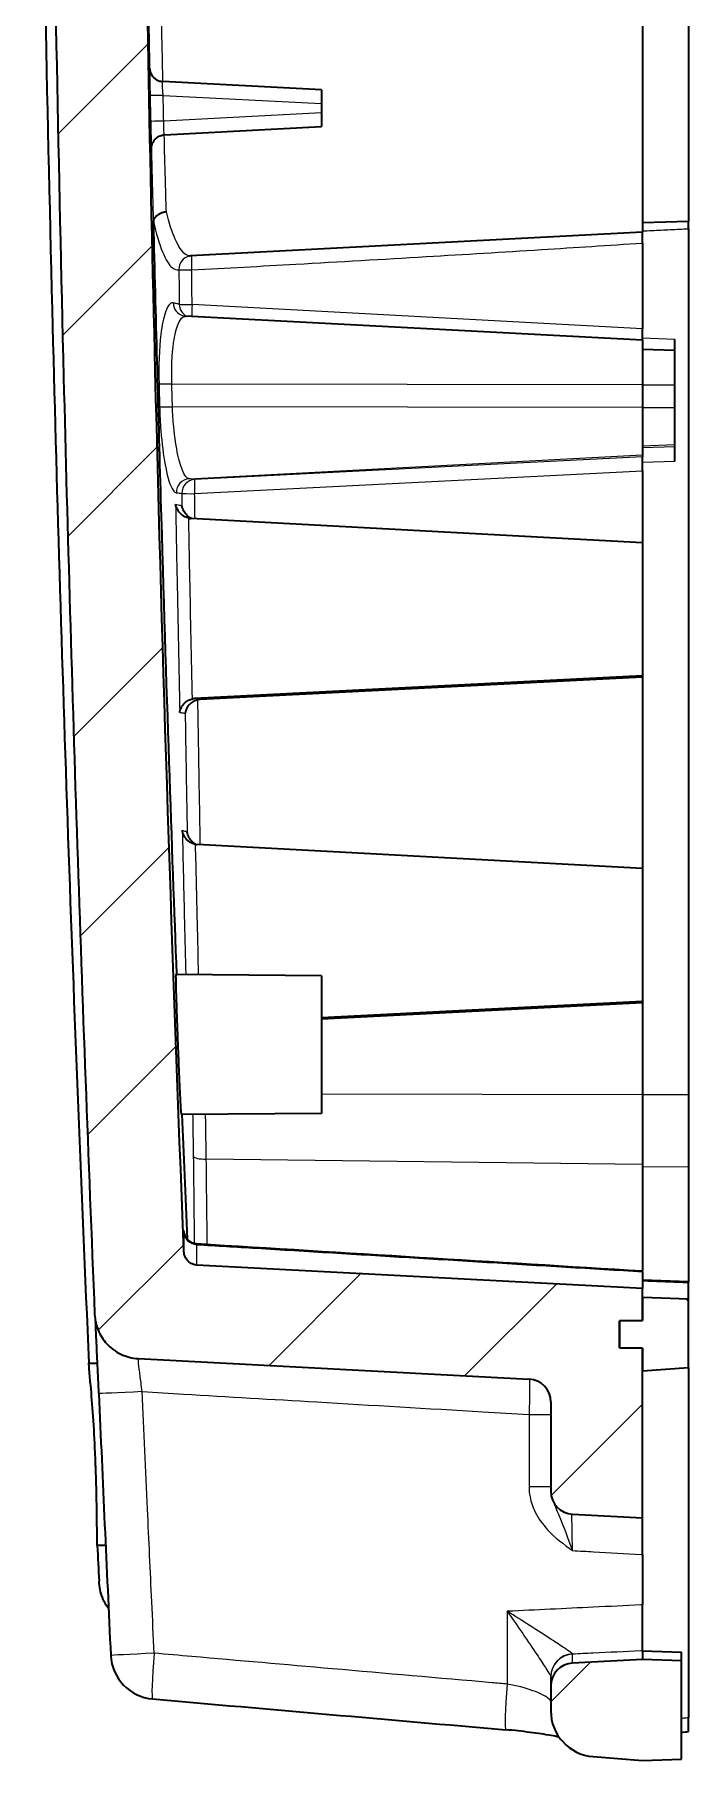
# Model space of a CAD drawing. Header units: millimetres. Extents: x 0 to 1594, y 0 to 281.
# Drawn here: x 1434.06 to 1448.31, y 162.22 to 199.83 of the extents above; entities that cross this region are included whole.
import ezdxf

# ---------------------------------------------------------------- set-up
doc = ezdxf.new("R2010")
doc.units = ezdxf.units.MM
doc.layers.add('Hatch (ISO)', color=1, linetype='Continuous', lineweight=18, true_color=0xff0000)
doc.layers.add('Visible (ISO)', color=7, linetype='Continuous', lineweight=35)
doc.layers.add('Visible Narrow (ISO)', color=7, linetype='Continuous', lineweight=25)

msp = doc.modelspace()

# ---------------------------------------------------------------- hatches: boundary and pattern name
at = {"layer": 'Hatch (ISO)'}
h = msp.add_hatch(dxfattribs=at)
h.set_pattern_fill('ANSI31', color=256, scale=25.4, style=0)
h.set_pattern_definition([(45, (1188.5, -8), (-2.245064, 2.245064), [])])
edge = h.paths.add_edge_path()
edge.add_line((1434.3179, 219.5608), (1436.3155, 219.5608))
edge.add_spline(control_points=[(1436.3155, 219.5608), (1436.3436, 210.5384), (1436.4699, 201.5136), (1436.853, 186.0978), (1437.0612, 179.7013), (1437.3188, 173.3075)], knot_values=[-4.6761616, -4.6761616, -4.6761616, -4.6761616, -1.9694678, -1.9694678, -0.0499999, -0.0499999, -0.0499999, -0.0499999], degree=3, periodic=0)
edge.add_spline(control_points=[(1437.3188, 173.3075), (1437.3204, 173.2685), (1437.3296, 173.2301), (1437.3621, 173.1591), (1437.3852, 173.1271), (1437.4393, 173.0765), (1437.4689, 173.0572), (1437.5334, 173.0298), (1437.5679, 173.0218), (1437.6029, 173.02)], knot_values=[-0.0444721, -0.0444721, -0.0444721, -0.0444721, -0.0327527, -0.0327527, -0.0210334, -0.0210334, -0.0105167, -0.0105167, 0, 0, 0, 0], degree=3, periodic=0)
edge.add_line((1437.6029, 173.02), (1447.3125, 172.5111))
edge.add_line((1447.3125, 172.5111), (1447.3125, 172.3111))
edge.add_line((1447.3125, 172.3111), (1447.3125, 171.8111))
edge.add_line((1447.3125, 171.8111), (1446.8125, 171.8068))
edge.add_line((1446.8125, 171.8068), (1446.8125, 171.2155))
edge.add_line((1446.8125, 171.2155), (1447.3125, 171.2111))
edge.add_line((1447.3125, 171.2111), (1447.3125, 170.7111))
edge.add_line((1447.3125, 170.7111), (1447.3125, 167.5111))
edge.add_line((1447.3125, 167.5111), (1445.7863, 167.5911))
edge.add_ellipse((1445.8125, 168.0904), major_axis=(-0.5, 0), ratio=1, start_angle=0, end_angle=87, ccw=False)
edge.add_line((1445.3125, 168.0904), (1445.3125, 170.0366))
edge.add_ellipse((1444.8125, 170.0366), major_axis=(0.0262, 0.4993), ratio=1, start_angle=273, end_angle=360)
edge.add_line((1444.8386, 170.536), (1436.3198, 170.9824))
edge.add_spline(control_points=[(1436.3198, 170.9824), (1436.1897, 170.9892), (1436.0623, 171.0214), (1435.8268, 171.1327), (1435.7211, 171.2109), (1435.5547, 171.3932), (1435.4918, 171.4925), (1435.403, 171.7083), (1435.3778, 171.8232), (1435.373, 171.9398)], knot_values=[-0.1481359, -0.1481359, -0.1481359, -0.1481359, -0.1090715, -0.1090715, -0.070007, -0.070007, -0.0350035, -0.0350035, 0, 0, 0, 0], degree=3, periodic=0)
edge.add_spline(control_points=[(1435.373, 171.9398), (1435.0917, 178.7458), (1434.8663, 185.5549), (1434.4709, 201.4267), (1434.3437, 210.4949), (1434.3155, 219.5608)], knot_values=[-5.5532479, -5.5532479, -5.5532479, -5.5532479, -3.50997, -3.50997, -0.7902442, -0.7902442, -0.7902442, -0.7902442], degree=3, periodic=0)
edge.add_line((1434.3155, 219.5608), (1434.3179, 219.5608))
edge = h.paths.add_edge_path()
edge.add_ellipse((1445.8125, 163.8449), major_axis=(-0.0262, 0.4993), ratio=1, start_angle=0, end_angle=87)
edge.add_line((1445.3125, 163.8449), (1445.3125, 163.306))
edge.add_ellipse((1446.3125, 163.306), major_axis=(-1, 0), ratio=1, start_angle=0, end_angle=85.5)
edge.add_line((1446.234, 162.3091), (1447.3125, 162.2242))
edge.add_line((1447.3125, 162.2242), (1448.1625, 162.2539))
edge.add_line((1448.1625, 162.2539), (1448.1625, 164.3946))
edge.add_line((1448.1625, 164.3946), (1447.3125, 164.4242))
edge.add_line((1447.3125, 164.4242), (1445.7863, 164.3443))
edge = h.paths.add_edge_path()
edge.add_line((1434.3689, 224.0142), (1436.2125, 224.0142))
edge.add_line((1436.2125, 224.0142), (1436.2125, 224.3982))
edge.add_line((1436.2125, 224.3982), (1436.4125, 224.3982))
edge.add_line((1436.4125, 224.3982), (1436.4125, 224.6535))
edge.add_line((1436.4125, 224.6535), (1436.2125, 224.6535))
edge.add_line((1436.2125, 224.6535), (1436.2125, 225.7242))
edge.add_line((1436.2125, 225.7242), (1436.458, 225.7242))
edge.add_spline(control_points=[(1436.458, 225.7242), (1436.4884, 226.0958), (1436.5227, 226.467), (1436.6566, 227.7616), (1436.7771, 228.6834), (1436.9222, 229.601)], knot_values=[-0.4798894, -0.4798894, -0.4798894, -0.4798894, -0.3680806, -0.3680806, -0.0894182, -0.0894182, -0.0894182, -0.0894182], degree=3, periodic=0)
edge.add_spline(control_points=[(1436.9222, 229.601), (1436.9269, 229.6307), (1436.9361, 229.6595), (1436.9626, 229.7135), (1436.9798, 229.7383), (1437.0273, 229.7886), (1437.0594, 229.8115), (1437.1306, 229.8436), (1437.169, 229.8526), (1437.2081, 229.854)], knot_values=[-0.041477, -0.041477, -0.041477, -0.041477, -0.0324578, -0.0324578, -0.0234387, -0.0234387, -0.0117193, -0.0117193, 0, 0, 0, 0], degree=3, periodic=0)
edge.add_line((1437.2081, 229.854), (1447.3125, 230.2068))
edge.add_line((1447.3125, 230.2068), (1447.3125, 231.9242))
edge.add_line((1447.3125, 231.9242), (1447.3125, 232.4242))
edge.add_line((1447.3125, 232.4242), (1446.8125, 232.4286))
edge.add_line((1446.8125, 232.4286), (1446.8125, 233.0199))
edge.add_line((1446.8125, 233.0199), (1447.3125, 233.0242))
edge.add_line((1447.3125, 233.0242), (1447.3125, 234.0242))
edge.add_line((1447.3125, 234.0242), (1447.3125, 234.2242))
edge.add_line((1447.3125, 234.2242), (1446.5889, 234.1673))
edge.add_ellipse((1446.6125, 233.8682), major_axis=(-0.0235, 0.2991), ratio=1, start_angle=0, end_angle=85.5)
edge.add_line((1446.3125, 233.8682), (1446.3125, 232.4965))
edge.add_ellipse((1446.0125, 232.4965), major_axis=(0.3, 0), ratio=1, start_angle=272, end_angle=360, ccw=False)
edge.add_line((1446.0229, 232.1967), (1436.0844, 231.8496))
edge.add_spline(control_points=[(1436.0844, 231.8496), (1435.9877, 231.8463), (1435.8921, 231.8289), (1435.7089, 231.7673), (1435.6222, 231.7233), (1435.4367, 231.5926), (1435.346, 231.4975), (1435.206, 231.2779), (1435.1581, 231.1555), (1435.1351, 231.0273)], knot_values=[-0.1361333, -0.1361333, -0.1361333, -0.1361333, -0.1071311, -0.1071311, -0.0781289, -0.0781289, -0.0390644, -0.0390644, 0, 0, 0, 0], degree=3, periodic=0)
edge.add_spline(control_points=[(1435.1351, 231.0273), (1434.9631, 230.0714), (1434.8172, 229.1107), (1434.5268, 226.775), (1434.409, 225.3955), (1434.3445, 224.0142)], knot_values=[-0.7561194, -0.7561194, -0.7561194, -0.7561194, -0.4648183, -0.4648183, -0.0500407, -0.0500407, -0.0500407, -0.0500407], degree=3, periodic=0)
edge.add_line((1434.3445, 224.0142), (1434.3689, 224.0142))
edge = h.paths.add_edge_path()
edge.add_line((1434.3179, 219.5608), (1436.3155, 219.5608))
edge.add_line((1436.3155, 219.5608), (1436.3179, 219.5608))
edge.add_spline(control_points=[(1436.3179, 219.5608), (1436.317, 219.8036), (1436.3162, 220.0465), (1436.3154, 220.2894)], knot_values=[-0.1823123, -0.1823123, -0.1823123, -0.1823123, -0.1094513, -0.1094513, -0.1094513, -0.1094513], degree=3, periodic=0)
edge.add_line((1436.3154, 220.2894), (1440.3125, 220.3242))
edge.add_line((1440.3125, 220.3242), (1440.3125, 220.8742))
edge.add_line((1440.3125, 220.8742), (1440.0125, 221.1769))
edge.add_line((1440.0125, 221.1769), (1435.8125, 221.2135))
edge.add_line((1435.8125, 221.2135), (1435.8125, 222.435))
edge.add_line((1435.8125, 222.435), (1440.0125, 222.4716))
edge.add_line((1440.0125, 222.4716), (1440.3125, 222.7742))
edge.add_line((1440.3125, 222.7742), (1440.3125, 223.3242))
edge.add_line((1440.3125, 223.3242), (1436.3358, 223.3589))
edge.add_spline(control_points=[(1436.3358, 223.3589), (1436.3465, 223.5775), (1436.3588, 223.7959), (1436.3729, 224.0142)], knot_values=[-0.1157593, -0.1157593, -0.1157593, -0.1157593, -0.0501239, -0.0501239, -0.0501239, -0.0501239], degree=3, periodic=0)
edge.add_line((1436.3729, 224.0142), (1436.2125, 224.0142))
edge.add_line((1436.2125, 224.0142), (1434.3689, 224.0142))
edge.add_spline(control_points=[(1434.3689, 224.0142), (1434.3449, 223.6225), (1434.3261, 223.2305), (1434.3125, 222.8383)], knot_values=[-0.1177392, -0.1177392, -0.1177392, -0.1177392, 0, 0, 0, 0], degree=3, periodic=0)
edge.add_line((1434.3125, 222.8383), (1434.3125, 221.3793))
edge.add_spline(control_points=[(1434.3125, 221.3793), (1434.3138, 220.7731), (1434.3156, 220.1669), (1434.3179, 219.5608)], knot_values=[-0.2318598, -0.2318598, -0.2318598, -0.2318598, -0.0500004, -0.0500004, -0.0500004, -0.0500004], degree=3, periodic=0)
h = msp.add_hatch(dxfattribs=at)
h.set_pattern_fill('ANSI31', color=256, scale=25.4, angle=90.00021, style=0)
h.set_pattern_definition([(135.0002, (1188.5, -8), (-2.245056, -2.245072), [])])
h.paths.add_polyline_path([(1448.3125, 231.9592), (1448.3125, 233.9455), (1447.3125, 234.0242), (1447.3125, 233.0242), (1446.8125, 233.0199), (1446.8125, 232.4286), (1447.3125, 232.4242), (1447.3125, 231.9242)])
h.paths.add_polyline_path([(1447.3125, 170.7111), (1448.3125, 170.7898), (1448.3125, 172.2762), (1447.3125, 172.3111), (1447.3125, 171.8111), (1446.8125, 171.8068), (1446.8125, 171.2155), (1447.3125, 171.2111)])

# ---------------------------------------------------------------- linework, layer by layer
at = {"layer": 'Visible (ISO)'}
for p, q in [((1447.3125, 200.9242), (1447.3125, 195.5242)), ((1448.3125, 200.6893), (1448.3125, 195.7592)), ((1440.3125, 198.6242), (1436.8552, 198.8054)), ((1440.3125, 198.6242), (1440.3125, 198.3247)), ((1440.3125, 198.3247), (1440.3125, 198.1238)), ((1436.8934, 197.6451), (1440.3125, 197.8242)), ((1440.3125, 198.1238), (1440.3125, 197.8242)), ((1448.3125, 195.7592), (1447.3125, 195.7242)), ((1448.3125, 195.5987), (1448.3125, 195.7592)), ((1448.3125, 195.5987), (1448.3125, 176.726)), ((1447.3125, 195.5242), (1437.4638, 195.0081)), ((1447.3125, 195.2862), (1447.3125, 195.5242)), ((1447.3125, 195.2862), (1447.3125, 193.4185)), ((1447.3125, 193.1697), (1437.3516, 193.6917)), ((1447.3125, 193.1697), (1447.3125, 193.4185)), ((1447.3125, 193.1697), (1447.3125, 192.203)), ((1448.0125, 192.9452), (1447.3125, 192.9697)), ((1448.0125, 192.9452), (1448.0125, 193.187)), ((1448.0125, 192.1955), (1448.0125, 192.9452)), ((1447.3125, 192.203), (1447.3125, 191.7032)), ((1448.0125, 191.6958), (1448.0125, 192.1955)), ((1447.3125, 191.7032), (1447.3125, 190.6705)), ((1448.0125, 190.8948), (1448.0125, 191.6958)), ((1447.3125, 190.6705), (1447.3125, 190.6305)), ((1448.0125, 190.8473), (1448.0125, 190.8948)), ((1448.0125, 190.5377), (1448.0125, 190.8473)), ((1447.3125, 190.3211), (1447.3125, 190.6305)), ((1447.3125, 190.3211), (1447.3125, 188.7538)), ((1447.3125, 188.7538), (1437.469, 189.2866)), ((1447.3125, 188.7538), (1447.3125, 185.8554)), ((1447.3125, 185.8554), (1437.5521, 185.3612)), ((1447.3125, 185.8288), (1437.671, 185.3406)), ((1447.3125, 185.8554), (1447.3125, 185.8288)), ((1447.3125, 185.8288), (1447.3125, 181.6578)), ((1447.3125, 181.6578), (1437.6042, 182.1832)), ((1447.3125, 181.6578), (1447.3125, 178.7594)), ((1440.3125, 179.3242), (1437.147, 179.3519)), ((1440.3125, 179.3242), (1440.3125, 176.3242)), ((1447.3125, 178.7594), (1440.3125, 178.4049)), ((1447.3125, 178.7327), (1440.3125, 178.3783)), ((1447.3125, 178.7594), (1447.3125, 178.7327)), ((1447.3125, 178.7327), (1447.3125, 176.7338)), ((1447.3125, 176.7338), (1447.3125, 175.2083)), ((1448.3125, 176.726), (1448.3125, 175.1527)), ((1440.3125, 176.3242), (1437.266, 176.2977)), ((1447.3125, 175.2083), (1447.3125, 172.8915)), ((1448.3125, 175.1527), (1448.3125, 172.6509)), ((1447.3125, 172.5111), (1437.6029, 173.02)), ((1447.3125, 172.8732), (1447.3125, 172.8915)), ((1447.3125, 172.8732), (1447.3125, 172.5111)), ((1448.3125, 172.6509), (1447.3125, 172.6912)), ((1448.3125, 172.635), (1448.3125, 172.6509)), ((1448.3125, 172.2762), (1448.3125, 172.635)), ((1447.3125, 171.8111), (1447.3125, 172.5111)), ((1448.3125, 172.2762), (1447.3125, 172.3111)), ((1447.3125, 172.3111), (1447.3125, 171.8111)), ((1448.3125, 170.7898), (1448.3125, 172.2762)), ((1446.8125, 171.8068), (1447.3125, 171.8111)), ((1447.3125, 171.8111), (1446.8125, 171.8068)), ((1446.8125, 171.2155), (1446.8125, 171.8068)), ((1446.8125, 171.8068), (1446.8125, 171.2155)), ((1447.3125, 171.2111), (1446.8125, 171.2155)), ((1446.8125, 171.2155), (1447.3125, 171.2111)), ((1447.3125, 167.5111), (1447.3125, 171.2111)), ((1447.3125, 171.2111), (1447.3125, 170.7111)), ((1436.3198, 170.9824), (1444.8386, 170.536)), ((1447.3125, 170.7111), (1448.3125, 170.7898)), ((1448.3125, 170.7898), (1448.3125, 163.1536)), ((1445.3125, 170.0366), (1445.3125, 168.0904)), ((1445.7863, 167.5911), (1447.3125, 167.5111)), ((1447.3125, 166.7096), (1447.3125, 167.5111)), ((1447.3125, 166.7096), (1447.3125, 165.6148)), ((1447.3125, 164.6208), (1447.3125, 165.6148)), ((1447.3125, 164.4242), (1445.7863, 164.3443)), ((1447.3125, 164.6208), (1447.3125, 164.6136)), ((1447.3125, 164.615), (1448.1625, 164.5824)), ((1447.3125, 164.6136), (1447.3125, 164.4242)), ((1448.1625, 164.3946), (1447.3125, 164.4242)), ((1448.1625, 164.5811), (1448.1625, 164.5824)), ((1448.1625, 164.3946), (1448.1625, 164.5811)), ((1448.1625, 162.2539), (1448.1625, 164.3946)), ((1445.3125, 164.0445), (1445.3125, 163.8449)), ((1445.3125, 163.8449), (1445.3125, 163.306)), ((1448.3125, 162.8545), (1448.3125, 163.1536)), ((1446.234, 162.3091), (1447.3125, 162.2242)), ((1447.3125, 162.2242), (1448.1625, 162.2539))]:
    msp.add_line(p, q, dxfattribs=at)
for centre, radius, start, end in [((1444.8125, 170.0366), 0.5, 0, 87), ((1445.8125, 168.0904), 0.5, 180, 267), ((1436.7231, 164.5616), 1, 182.74739, 264.98914), ((1445.8125, 163.8449), 0.5, 93, 180), ((1446.3125, 163.306), 1, 180, 265.5)]:
    msp.add_arc(centre, radius, start, end, dxfattribs=at)
for centre, major_axis, ratio, start_param, end_param in [((2029.5017, 9804.7153), (-85.8489, -9649.056), 0.9986304, 6.2306304, 6.2316408), ((2657.4918, 223.3033), (0.0007, 1224.8531), 0.9986318, 1.614151, 1.6188127), ((2345.0853, 10555.2783), (62.572, -10431.2825), 0.9986283, 6.1898607, 6.1906022), ((949.2664, 5787.2371), (-10.0704, -5646.6124), 0.9969167, 0.0905317, 0.0905584)]:
    msp.add_ellipse(centre, major_axis=major_axis, ratio=ratio, start_param=start_param, end_param=end_param, dxfattribs=at)
for points, knots in [([(1434.0625, 221.6172), (1434.0832, 212.3562), (1434.211, 203.0959), (1434.6398, 186.183), (1434.907, 178.5304), (1435.2471, 170.8809)], [-5.683478, -5.683478, -5.683478, -5.683478, -2.9032583, -2.9032583, -0.6045057, -0.6045057, -0.6045057, -0.6045057]), ([(1434.3155, 219.5608), (1434.3437, 210.4949), (1434.4709, 201.4267), (1434.8663, 185.5549), (1435.0917, 178.7458), (1435.373, 171.9398)], [-5.5532479, -5.5532479, -5.5532479, -5.5532479, -2.8335221, -2.8335221, -0.7902442, -0.7902442, -0.7902442, -0.7902442]), ([(1437.3188, 173.3075), (1437.0612, 179.7013), (1436.853, 186.0978), (1436.4699, 201.5136), (1436.3436, 210.5384), (1436.3155, 219.5608)], [-4.6761616, -4.6761616, -4.6761616, -4.6761616, -2.7566938, -2.7566938, -0.0499999, -0.0499999, -0.0499999, -0.0499999]), ([(1436.5715, 199.0987), (1436.5715, 199.098), (1436.5715, 199.0973), (1436.573, 199.0498), (1436.5854, 199.0032), (1436.6268, 198.928), (1436.6517, 198.8973), (1436.708, 198.8519), (1436.7366, 198.8352), (1436.7964, 198.8132), (1436.826, 198.807), (1436.8566, 198.8054)], [-0.051556692, -0.051556692, -0.051556692, -0.051556692, -0.05129287, -0.05129287, -0.033653508, -0.033653508, -0.01992662, -0.01992662, -0.009222614, -0.009222614, 0, 0, 0, 0]), ([(1436.6098, 197.3388), (1436.6097, 197.3395), (1436.6097, 197.3402), (1436.6094, 197.3659), (1436.6123, 197.391), (1436.6241, 197.4397), (1436.633, 197.4633), (1436.6624, 197.5186), (1436.6865, 197.5492), (1436.7413, 197.5952), (1436.7694, 197.6124), (1436.8284, 197.6355), (1436.8578, 197.6424), (1436.8883, 197.6447)], [-0.00026782, -0.00026782, -0.00026782, -0.00026782, 0, 0, 0.009521611, 0.009521611, 0.018872002, 0.018872002, 0.03244388, 0.03244388, 0.043069304, 0.043069304, 0.052319568, 0.052319568, 0.052319568, 0.052319568]), ([(1436.935, 195.9647), (1436.9343, 195.9647), (1436.9337, 195.9646), (1436.9023, 195.9613), (1436.872, 195.9547), (1436.8146, 195.9355), (1436.7877, 195.923), (1436.7333, 195.889), (1436.7079, 195.8663), (1436.67, 195.8161), (1436.6579, 195.7891), (1436.6533, 195.7617)], [-0.042141541, -0.042141541, -0.042141541, -0.042141541, -0.041946028, -0.041946028, -0.032674963, -0.032674963, -0.023412916, -0.023412916, -0.011695256, -0.011695256, 0, 0, 0, 0]), ([(1436.6533, 195.7617), (1436.6527, 195.758), (1436.6522, 195.7537), (1436.6517, 195.7448), (1436.6515, 195.7404), (1436.6514, 195.7308), (1436.6515, 195.7256), (1436.6516, 195.7204)], [0.225006952, 0.225006952, 0.225006952, 0.225006952, 0.229970795, 0.229970795, 0.234274407, 0.234274407, 0.239153222, 0.239153222, 0.239153222, 0.239153222]), ([(1436.6516, 195.7204), (1436.6995, 193.7163), (1436.7525, 191.7123), (1436.9309, 185.5557), (1437.0539, 182.0547), (1437.1557, 179.3518)], [-3.1183368, -3.1183368, -3.1183368, -3.1183368, -2.6722265, -2.6722265, -1.7476071, -1.7476071, -1.7476071, -1.7476071]), ([(1437.4373, 195.0045), (1437.439, 195.0049), (1437.4407, 195.0052), (1437.4441, 195.0059), (1437.4458, 195.0062), (1437.4493, 195.0067), (1437.4511, 195.0069), (1437.4547, 195.0074), (1437.4565, 195.0076), (1437.4602, 195.0079), (1437.462, 195.008), (1437.4638, 195.0081)], [0, 0, 0, 0, 0.002375897, 0.002375897, 0.004751793, 0.004751793, 0.00712769, 0.00712769, 0.009503586, 0.009503586, 0.011879483, 0.011879483, 0.011879483, 0.011879483]), ([(1437.3133, 193.6969), (1437.3157, 193.6964), (1437.3181, 193.6959), (1437.3231, 193.6949), (1437.3256, 193.6945), (1437.3307, 193.6937), (1437.3332, 193.6934), (1437.3384, 193.6927), (1437.341, 193.6925), (1437.3463, 193.692), (1437.3489, 193.6918), (1437.3516, 193.6917)], [0, 0, 0, 0, 0.0012362625, 0.0012362625, 0.0024725249, 0.0024725249, 0.0037087874, 0.0037087874, 0.0049450499, 0.0049450499, 0.0061813123, 0.0061813123, 0.0061813123, 0.0061813123]), ([(1437.4226, 189.2926), (1437.3926, 189.2988), (1437.3641, 189.3092), (1437.3035, 189.3402), (1437.2734, 189.3626), (1437.2183, 189.4159), (1437.1945, 189.448), (1437.1573, 189.5162), (1437.1443, 189.553), (1437.1373, 189.5903), (1437.1372, 189.591), (1437.1371, 189.5916)], [0, 0, 0, 0, 0.009210039, 0.009210039, 0.021260573, 0.021260573, 0.035298284, 0.035298284, 0.050207523, 0.050207523, 0.050471843, 0.050471843, 0.050471843, 0.050471843]), ([(1437.4822, 189.2859), (1437.48, 189.287), (1437.4778, 189.2881), (1437.4414, 189.3069), (1437.4114, 189.3295), (1437.3566, 189.3829), (1437.3329, 189.415), (1437.2961, 189.4832), (1437.2832, 189.5199), (1437.2764, 189.5572), (1437.2762, 189.558), (1437.2761, 189.5587)], [-0.042086346, -0.042086346, -0.042086346, -0.042086346, -0.041316904, -0.041316904, -0.029148701, -0.029148701, -0.015006503, -0.015006503, 0, 0, 0.000296655, 0.000296655, 0.000296655, 0.000296655]), ([(1437.2267, 185.0618), (1437.2268, 185.0625), (1437.2269, 185.0632), (1437.2318, 185.0997), (1437.2433, 185.136), (1437.2788, 185.2033), (1437.3022, 185.2351), (1437.3565, 185.2867), (1437.3853, 185.3078), (1437.4441, 185.3377), (1437.472, 185.3481), (1437.5015, 185.3545)], [-0.051044495, -0.051044495, -0.051044495, -0.051044495, -0.050744481, -0.050744481, -0.035281335, -0.035281335, -0.020794943, -0.020794943, -0.009086376, -0.009086376, 0, 0, 0, 0]), ([(1437.6215, 185.3341), (1437.5919, 185.3277), (1437.5639, 185.3175), (1437.505, 185.2877), (1437.4761, 185.2667), (1437.4216, 185.2153), (1437.3981, 185.1836), (1437.3623, 185.1165), (1437.3506, 185.0804), (1437.3455, 185.044), (1437.3454, 185.0433), (1437.3453, 185.0426)], [0, 0, 0, 0, 0.009090831, 0.009090831, 0.020816325, 0.020816325, 0.035283296, 0.035283296, 0.050723035, 0.050723035, 0.051022294, 0.051022294, 0.051022294, 0.051022294]), ([(1437.5713, 182.1868), (1437.5418, 182.1915), (1437.5137, 182.2006), (1437.4543, 182.2281), (1437.4249, 182.2483), (1437.3673, 182.3003), (1437.3417, 182.3339), (1437.3023, 182.406), (1437.2892, 182.4455), (1437.283, 182.4854), (1437.2829, 182.4861), (1437.2828, 182.4868)], [0, 0, 0, 0, 0.00897462, 0.00897462, 0.020474692, 0.020474692, 0.035390097, 0.035390097, 0.051359647, 0.051359647, 0.051631162, 0.051631162, 0.051631162, 0.051631162]), ([(1437.5846, 182.1849), (1437.5545, 182.2), (1437.5278, 182.2191), (1437.4725, 182.2695), (1437.4471, 182.3031), (1437.4082, 182.3753), (1437.3952, 182.4146), (1437.3893, 182.4545), (1437.3892, 182.4552), (1437.3891, 182.4558)], [0.009896122, 0.009896122, 0.009896122, 0.009896122, 0.020506443, 0.020506443, 0.035380836, 0.035380836, 0.051300184, 0.051300184, 0.051571308, 0.051571308, 0.051571308, 0.051571308]), ([(1437.266, 176.2977), (1437.2642, 176.2976), (1437.2612, 176.3284), (1437.2529, 176.4516), (1437.2476, 176.5458), (1437.2358, 176.7822), (1437.2293, 176.9203), (1437.2163, 177.2148), (1437.2099, 177.3665), (1437.1992, 177.6318), (1437.1949, 177.7415), (1437.187, 177.9492), (1437.1833, 178.0468), (1437.1758, 178.2531), (1437.172, 178.3605), (1437.1635, 178.6091), (1437.1592, 178.7437), (1437.1513, 179.0083), (1437.1482, 179.1268), (1437.145, 179.2953), (1437.145, 179.3429), (1437.1467, 179.3515), (1437.1468, 179.3519), (1437.147, 179.3519)], [-0.59032155, -0.59032155, -0.59032155, -0.59032155, -0.53716119, -0.53716119, -0.48153461, -0.48153461, -0.42830665, -0.42830665, -0.38003383, -0.38003383, -0.34706337, -0.34706337, -0.31764115, -0.31764115, -0.28376662, -0.28376662, -0.235498, -0.235498, -0.17562398, -0.17562398, -0.1151182, -0.1151182, -0.10920778, -0.10920778, -0.10920778, -0.10920778]), ([(1437.315, 173.7492), (1437.315, 173.7492), (1437.315, 173.7491), (1437.315, 173.7486), (1437.3149, 173.7475), (1437.3167, 173.7361), (1437.3171, 173.7335), (1437.3182, 173.7276), (1437.3186, 173.7251), (1437.3204, 173.717), (1437.3217, 173.7108), (1437.3271, 173.6921), (1437.3302, 173.6811), (1437.3439, 173.6508), (1437.35, 173.6382), (1437.3697, 173.6079), (1437.3806, 173.5927), (1437.4098, 173.563), (1437.4238, 173.5504), (1437.4686, 173.5195), (1437.5053, 173.5005), (1437.5651, 173.4881), (1437.5794, 173.4861), (1437.5941, 173.4852)], [0.304288829, 0.304288829, 0.304288829, 0.304288829, 0.305350756, 0.305350756, 0.313620918, 0.313620918, 0.315489637, 0.315489637, 0.316598826, 0.316598826, 0.318298151, 0.318298151, 0.319732664, 0.319732664, 0.320463471, 0.320463471, 0.320983676, 0.320983676, 0.321302994, 0.321302994, 0.321756554, 0.321756554, 0.321891081, 0.321891081, 0.321891081, 0.321891081]), ([(1437.6029, 173.02), (1437.5679, 173.0218), (1437.5334, 173.0298), (1437.4689, 173.0572), (1437.4393, 173.0765), (1437.3852, 173.1271), (1437.3621, 173.1591), (1437.3296, 173.2301), (1437.3204, 173.2685), (1437.3188, 173.3075)], [-0.044472057, -0.044472057, -0.044472057, -0.044472057, -0.033955363, -0.033955363, -0.023438668, -0.023438668, -0.011719334, -0.011719334, 0, 0, 0, 0]), ([(1435.373, 171.9398), (1435.3778, 171.8232), (1435.403, 171.7083), (1435.4918, 171.4925), (1435.5547, 171.3932), (1435.7211, 171.2109), (1435.8268, 171.1327), (1436.0623, 171.0214), (1436.1897, 170.9892), (1436.3198, 170.9824)], [-0.14813594, -0.14813594, -0.14813594, -0.14813594, -0.11313242, -0.11313242, -0.07812889, -0.07812889, -0.03906445, -0.03906445, 0, 0, 0, 0]), ([(1435.4639, 170.2175), (1435.4548, 170.4263), (1435.4457, 170.6351), (1435.4279, 171.0327), (1435.4194, 171.2213), (1435.405, 171.5343), (1435.3989, 171.6639), (1435.3936, 171.7747)], [0, 0, 0, 0, 0.06280844, 0.06280844, 0.12561688, 0.12561688, 0.17894568, 0.17894568, 0.17894568, 0.17894568]), ([(1435.2681, 170.5599), (1435.2641, 170.6249), (1435.2603, 170.6847), (1435.2534, 170.7918), (1435.2501, 170.8392), (1435.2471, 170.8809)], [-0.059910869, -0.059910869, -0.059910869, -0.059910869, -0.030162697, -0.030162697, -0.001052901, -0.001052901, -0.001052901, -0.001052901]), ([(1435.4243, 167.1878), (1435.4242, 167.3183), (1435.4229, 167.4746), (1435.4184, 167.7929), (1435.4155, 167.9464), (1435.4095, 168.1923), (1435.4071, 168.2782), (1435.4032, 168.4094), (1435.4018, 168.4534), (1435.3996, 168.5178), (1435.399, 168.538), (1435.3977, 168.5733), (1435.3972, 168.5884), (1435.3961, 168.6197), (1435.3955, 168.6358), (1435.394, 168.6768), (1435.393, 168.7017), (1435.3895, 168.7945), (1435.3867, 168.8625), (1435.372, 169.2004), (1435.3576, 169.4676), (1435.3243, 169.9668), (1435.3058, 170.1949), (1435.2802, 170.4507), (1435.2741, 170.507), (1435.2681, 170.5599)], [-0.39044995, -0.39044995, -0.39044995, -0.39044995, -0.32487133, -0.32487133, -0.2723563, -0.2723563, -0.24518339, -0.24518339, -0.23161697, -0.23161697, -0.22546157, -0.22546157, -0.22085853, -0.22085853, -0.21597627, -0.21597627, -0.20844288, -0.20844288, -0.18801187, -0.18801187, -0.1069739, -0.1069739, -0.02674496, -0.02674496, -0.00245352, -0.00245352, -0.00245352, -0.00245352]), ([(1435.4305, 166.9061), (1435.4297, 166.9759), (1435.4277, 167.0695), (1435.4244, 167.1855), (1435.4244, 167.1867), (1435.4243, 167.1878)], [-0.061989042, -0.061989042, -0.061989042, -0.061989042, -0.004028237, -0.004028237, -0.003446903, -0.003446903, -0.003446903, -0.003446903]), ([(1435.5543, 165.7483), (1435.5521, 165.7535), (1435.55, 165.7587), (1435.5005, 165.8812), (1435.4738, 166.0059), (1435.4677, 166.1323)], [0.037105584, 0.037105584, 0.037105584, 0.037105584, 0.038795417, 0.038795417, 0.0767238, 0.0767238, 0.0767238, 0.0767238]), ([(1445.4919, 162.7345), (1445.4384, 162.7453), (1445.3804, 162.7562), (1445.1811, 162.7914), (1445.0251, 162.8152), (1444.6904, 162.8585), (1444.5114, 162.8779), (1444.3305, 162.8936)], [0.16364796, 0.16364796, 0.16364796, 0.16364796, 0.18961679, 0.18961679, 0.24750572, 0.24750572, 0.30617077, 0.30617077, 0.30617077, 0.30617077])]:
    msp.add_open_spline(points, degree=3, knots=knots, dxfattribs=at)
for points in [[(1436.8934, 197.645), (1436.8917, 197.645), (1436.89, 197.6448), (1436.8883, 197.6447)], [(1437.4226, 189.2926), (1437.4379, 189.2894), (1437.4534, 189.2874), (1437.469, 189.2866)], [(1437.5521, 185.3612), (1437.535, 185.3604), (1437.5181, 185.3581), (1437.5015, 185.3545)], [(1437.671, 185.3406), (1437.6543, 185.3398), (1437.6377, 185.3376), (1437.6215, 185.3341)], [(1437.5713, 182.1868), (1437.5822, 182.185), (1437.5932, 182.1838), (1437.6042, 182.1832)], [(1437.2748, 176.2977), (1437.3093, 175.4383), (1437.3465, 174.5366), (1437.3869, 173.587)], [(1435.2471, 170.8809), (1435.3097, 170.8805), (1435.3722, 170.8802), (1435.4348, 170.8798)], [(1435.6118, 166.9072), (1435.5512, 166.9068), (1435.4908, 166.9064), (1435.4305, 166.9061)], [(1435.4305, 166.9061), (1435.4428, 166.6481), (1435.4552, 166.3902), (1435.4677, 166.1323)], [(1435.6758, 165.5329), (1435.6272, 165.5996), (1435.5865, 165.672), (1435.5543, 165.7483)]]:
    msp.add_open_spline(points, degree=3, dxfattribs=at)
at = {"layer": 'Visible Narrow (ISO)'}
for p, q in [((1436.5715, 199.0987), (1436.571, 199.0987)), ((1436.8657, 198.5053), (1440.3125, 198.3247)), ((1440.3125, 198.1238), (1436.8778, 197.9438)), ((1436.6092, 197.3387), (1436.6098, 197.3388)), ((1447.3125, 193.4185), (1437.4961, 193.9499)), ((1448.0125, 193.187), (1447.3125, 193.2122)), ((1437.0545, 192.2209), (1447.3125, 192.203)), ((1447.3125, 192.1963), (1448.0125, 192.1955)), ((1447.3125, 191.7032), (1437.0676, 191.7211)), ((1448.0125, 191.6958), (1447.3125, 191.6966)), ((1437.4327, 190.153), (1447.3125, 190.6705)), ((1447.3125, 190.8704), (1448.0125, 190.8948)), ((1448.0125, 190.8473), (1447.3125, 190.8237)), ((1447.3125, 190.6305), (1437.5521, 190.1363)), ((1437.5521, 189.8269), (1447.3125, 190.3211)), ((1447.3125, 190.5141), (1448.0125, 190.5377)), ((1437.4227, 189.2891), (1437.4226, 189.2926)), ((1437.5714, 182.185), (1437.5713, 182.1868)), ((1440.3125, 176.7461), (1447.3125, 176.7338)), ((1448.3125, 176.726), (1447.3125, 176.7272)), ((1447.3125, 175.2083), (1437.805, 175.3262)), ((1448.3125, 175.1527), (1447.3125, 175.161)), ((1444.8386, 169.7644), (1445.3125, 169.7644)), ((1444.8386, 169.7644), (1444.8386, 168.192)), ((1444.8386, 168.192), (1445.3125, 168.192)), ((1444.3648, 165.4747), (1444.3648, 163.8899)), ((1445.7863, 164.3443), (1445.7863, 164.5415))]:
    msp.add_line(p, q, dxfattribs=at)
for centre, major_axis, ratio, start_param, end_param in [((1436.8709, 199.105), (-0.0157, -0.2996), 0.9999932, 4.7857047, 6.2831853), ((1436.8814, 198.5053), (-0.2999, -0.0064), 0.0011181, 4.7647369, 6.2795895), ((1436.8935, 197.9438), (-0.2999, -0.0065), 0.0011429, 4.7647364, 6.2794697), ((1436.9091, 197.3455), (-0.0157, 0.2996), 0.9999917, 0, 1.5408804), ((1437.5024, 194.7116), (-0.065, 0.2929), 0.980514, 0, 1.3748751), ((1437.5024, 194.7116), (-0.0162, 0.2996), 0.0540859, 0.1133766, 1.601187), ((1437.5024, 194.7116), (-0.3, -0.0037), 0.0326641, 0.1940083, 1.518028), ((1437.379, 193.9896), (-0.0657, -0.2927), 0.9808743, 4.9509523, 6.2831853), ((1437.5118, 193.9598), (-0.0657, -0.2927), 0.9808264, 4.9476801, 6.0483911), ((1437.5118, 193.9598), (-0.3, -0.0038), 0.0326474, 0.1907699, 1.5180176), ((1437.5118, 193.9598), (0.0162, 0.2996), 0.0504942, 1.6068532, 2.7404424), ((1437.0702, 192.2309), (-0.2999, -0.0078), 0.0319449, 0.1805156, 1.5175895), ((1437.0833, 191.7311), (-0.2999, -0.0079), 0.0319238, 0.1780427, 1.5175768), ((1437.4484, 189.8536), (0.0417, 0.2971), 0.9850811, 0.194548, 1.7313439), ((1437.5678, 189.8369), (0.0414, 0.2971), 0.9849663, 0.1938001, 1.727118), ((1437.5678, 189.8369), (-0.0152, 0.2996), 0.0539766, 0.0333239, 1.6013812), ((1437.5678, 189.8369), (-0.3, -0.0043), 0.0325544, 0.1715714, 1.5179602), ((1437.8207, 175.3972), (-0.3, -0.0037), 0.2361002, 0.0880565, 1.5155577), ((1437.6122, 173.7581), (-0.3, -0.0044), 0.9870524, 0.0260174, 1.5039976), ((1436.463, 170.2608), (-0.9991, -0.0433), 0.0022683, 4.7646997, 6.2831853), ((1436.7231, 164.5616), (-0.9989, -0.0479), 0.002512, 4.7646886, 6.2831853), ((1436.7231, 164.5616), (-0.0873, -0.9962), 0.0521365, 4.7169603, 6.2831853), ((1445.8108, 164.0513), (-0.4471, -0.2239), 0.9943564, 4.3028659, 5.8167117), ((1445.8125, 164.0445), (-0.5, 0), 0.9954003, 4.7647489, 6.2831853), ((1444.4171, 163.8899), (-0.0866, -0.9962), 0.0521398, 4.7169216, 6.2831853)]:
    msp.add_ellipse(centre, major_axis=major_axis, ratio=ratio, start_param=start_param, end_param=end_param, dxfattribs=at)
for points, knots in [([(1436.5392, 200.8849), (1436.5408, 200.7814), (1436.5426, 200.6701), (1436.5474, 200.3806), (1436.5507, 200.1949), (1436.5543, 199.9983), (1436.559, 199.7379), (1436.5643, 199.4582), (1436.5706, 199.1451), (1436.571, 199.1219), (1436.5715, 199.0987)], [-0.59710135, -0.59710135, -0.59710135, -0.59710135, -0.55008316, -0.55008316, -0.48192239, -0.48192239, -0.48192239, -0.39166972, -0.39166972, -0.38447175, -0.38447175, -0.38447175, -0.38447175]), ([(1436.8607, 198.8051), (1436.8585, 198.9025), (1436.8564, 198.999), (1436.8486, 199.3597), (1436.8432, 199.6157), (1436.8385, 199.8541), (1436.8349, 200.0341), (1436.8317, 200.2041), (1436.827, 200.4589), (1436.8254, 200.5517), (1436.8239, 200.6387)], [0.35925842, 0.35925842, 0.35925842, 0.35925842, 0.39166972, 0.39166972, 0.48192239, 0.48192239, 0.48192239, 0.55008316, 0.55008316, 0.59266348, 0.59266348, 0.59266348, 0.59266348]), ([(1436.571, 199.0987), (1436.5708, 199.0987), (1436.5708, 199.0962), (1436.5707, 199.0712), (1436.5716, 199.0112), (1436.5743, 198.854), (1436.5759, 198.769), (1436.5789, 198.6194), (1436.5802, 198.5591), (1436.5815, 198.4989)], [0, 0, 0, 0, 0.009596003, 0.009596003, 0.047179889, 0.047179889, 0.076090569, 0.076090569, 0.094159745, 0.094159745, 0.094159745, 0.094159745]), ([(1436.8657, 198.5053), (1436.8629, 198.5355), (1436.8603, 198.5657), (1436.8546, 198.6407), (1436.8521, 198.6833), (1436.8493, 198.762), (1436.85, 198.7919), (1436.8534, 198.8042), (1436.8542, 198.8055), (1436.8552, 198.8054)], [-0.094159745, -0.094159745, -0.094159745, -0.094159745, -0.076090569, -0.076090569, -0.047179889, -0.047179889, -0.009596003, -0.009596003, 0, 0, 0, 0]), ([(1436.5815, 198.4989), (1436.5835, 198.4053), (1436.5855, 198.3117), (1436.5895, 198.1245), (1436.5915, 198.0309), (1436.5936, 197.9373)], [-0.056159265, -0.056159265, -0.056159265, -0.056159265, -0.028079633, -0.028079633, 0, 0, 0, 0]), ([(1436.8778, 197.9438), (1436.8758, 198.0374), (1436.8737, 198.131), (1436.8697, 198.3181), (1436.8677, 198.4117), (1436.8657, 198.5053)], [0, 0, 0, 0, 0.028079633, 0.028079633, 0.056159265, 0.056159265, 0.056159265, 0.056159265]), ([(1436.5936, 197.9373), (1436.5943, 197.9051), (1436.595, 197.8728), (1436.5985, 197.7176), (1436.6013, 197.6009), (1436.6054, 197.445), (1436.6068, 197.394), (1436.6085, 197.3478), (1436.6089, 197.3387), (1436.6092, 197.3387)], [0, 0, 0, 0, 0.009667129, 0.009667129, 0.047204037, 0.047204037, 0.07607858, 0.07607858, 0.09412517, 0.09412517, 0.09412517, 0.09412517]), ([(1436.8934, 197.6451), (1436.8916, 197.645), (1436.8898, 197.6494), (1436.8855, 197.6723), (1436.8831, 197.6977), (1436.879, 197.7756), (1436.8777, 197.8339), (1436.8776, 197.9116), (1436.8777, 197.9277), (1436.8778, 197.9438)], [-0.09412517, -0.09412517, -0.09412517, -0.09412517, -0.07607858, -0.07607858, -0.047204037, -0.047204037, -0.009667129, -0.009667129, 0, 0, 0, 0]), ([(1436.935, 195.9647), (1436.9323, 196.0483), (1436.9296, 196.1363), (1436.9225, 196.3733), (1436.9181, 196.5283), (1436.9135, 196.6907), (1436.9052, 196.9887), (1436.8966, 197.3119), (1436.8883, 197.6447)], [0.02222365, 0.02222365, 0.02222365, 0.02222365, 0.06044607, 0.06044607, 0.12089215, 0.12089215, 0.12089215, 0.2317948, 0.2317948, 0.2317948, 0.2317948]), ([(1436.6098, 197.3388), (1436.6163, 197.062), (1436.6229, 196.7938), (1436.6293, 196.5421), (1436.6338, 196.3647), (1436.6383, 196.1954), (1436.6457, 195.9258), (1436.6487, 195.8202), (1436.6516, 195.7204)], [-0.20662469, -0.20662469, -0.20662469, -0.20662469, -0.12089215, -0.12089215, -0.12089215, -0.06044607, -0.06044607, -0.01823847, -0.01823847, -0.01823847, -0.01823847]), ([(1437.4638, 195.0081), (1437.4252, 195.0061), (1437.3863, 195.0192), (1437.2732, 195.101), (1437.1993, 195.21), (1437.06, 195.5234), (1436.9945, 195.725), (1436.935, 195.9647)], [0.01187948, 0.01187948, 0.01187948, 0.01187948, 0.07206164, 0.07206164, 0.18736026, 0.18736026, 0.29927898, 0.29927898, 0.29927898, 0.29927898]), ([(1436.6533, 195.7617), (1436.7136, 195.4936), (1436.7802, 195.2684), (1436.9207, 194.923), (1436.9946, 194.8041), (1437.1154, 194.7088), (1437.162, 194.6956), (1437.208, 194.7061)], [-0.3013558, -0.3013558, -0.3013558, -0.3013558, -0.18736026, -0.18736026, -0.07206164, -0.07206164, 0, 0, 0, 0]), ([(1447.3125, 195.5498), (1447.3464, 195.5514), (1447.3804, 195.5531), (1447.5484, 195.5612), (1447.6823, 195.5678), (1447.8163, 195.5743), (1447.949, 195.5808), (1448.0817, 195.5873), (1448.2471, 195.5955), (1448.2798, 195.5971), (1448.3125, 195.5987)], [-0.13024355, -0.13024355, -0.13024355, -0.13024355, -0.12003213, -0.12003213, -0.07976564, -0.07976564, -0.07976564, -0.03988282, -0.03988282, -0.03005694, -0.03005694, -0.03005694, -0.03005694]), ([(1437.4867, 194.7017), (1438.2443, 194.7427), (1439.002, 194.7846), (1440.7059, 194.8807), (1441.6522, 194.9354), (1442.5984, 194.9916), (1443.4347, 195.0414), (1444.2709, 195.0923), (1445.8423, 195.1907), (1446.5774, 195.2378), (1447.3125, 195.2862)], [-1.01615865, -1.01615865, -1.01615865, -1.01615865, -0.78818752, -0.78818752, -0.50341395, -0.50341395, -0.50341395, -0.25170697, -0.25170697, -0.03038447, -0.03038447, -0.03038447, -0.03038447]), ([(1437.208, 194.7061), (1437.2096, 194.5808), (1437.2111, 194.4555), (1437.2142, 194.2049), (1437.2157, 194.0796), (1437.2173, 193.9542)], [0, 0, 0, 0, 0.037612933, 0.037612933, 0.075225866, 0.075225866, 0.075225866, 0.075225866]), ([(1437.4961, 193.9499), (1437.4945, 194.0752), (1437.4929, 194.2005), (1437.4898, 194.4511), (1437.4882, 194.5764), (1437.4867, 194.7017)], [-0.075225866, -0.075225866, -0.075225866, -0.075225866, -0.037612933, -0.037612933, 0, 0, 0, 0]), ([(1437.0845, 193.9831), (1437.061, 193.9883), (1437.0376, 193.9812), (1436.9786, 193.9312), (1436.9441, 193.8692), (1436.8732, 193.6609), (1436.8395, 193.4947), (1436.7792, 192.9907), (1436.7653, 192.6084), (1436.7752, 192.2215)], [0, 0, 0, 0, 0.03716132, 0.03716132, 0.09661943, 0.09661943, 0.17391497, 0.17391497, 0.29007196, 0.29007196, 0.29007196, 0.29007196]), ([(1437.0545, 192.2209), (1437.0445, 192.5447), (1437.0583, 192.8644), (1437.1185, 193.2853), (1437.1521, 193.4239), (1437.223, 193.597), (1437.2575, 193.6483), (1437.3127, 193.6866), (1437.332, 193.6927), (1437.3516, 193.6917)], [-0.29007196, -0.29007196, -0.29007196, -0.29007196, -0.17391497, -0.17391497, -0.09661943, -0.09661943, -0.03716132, -0.03716132, -0.00618131, -0.00618131, -0.00618131, -0.00618131]), ([(1437.2173, 193.9542), (1437.1951, 193.9591), (1437.173, 193.9639), (1437.1287, 193.9735), (1437.1066, 193.9783), (1437.0845, 193.9831)], [-0.069872465, -0.069872465, -0.069872465, -0.069872465, -0.034936233, -0.034936233, 0, 0, 0, 0]), ([(1436.7752, 192.2215), (1436.7774, 192.1382), (1436.7795, 192.0549), (1436.7838, 191.8883), (1436.786, 191.8049), (1436.7882, 191.7216)], [-0.050017136, -0.050017136, -0.050017136, -0.050017136, -0.025008568, -0.025008568, 0, 0, 0, 0]), ([(1437.0676, 191.7211), (1437.0654, 191.8044), (1437.0632, 191.8877), (1437.0588, 192.0543), (1437.0567, 192.1376), (1437.0545, 192.2209)], [0, 0, 0, 0, 0.025008568, 0.025008568, 0.050017136, 0.050017136, 0.050017136, 0.050017136]), ([(1436.7882, 191.7216), (1436.7928, 191.5442), (1436.8022, 191.3661), (1436.8374, 190.9214), (1436.8696, 190.6664), (1436.9588, 190.1828), (1437.0203, 189.9867), (1437.1065, 189.8673), (1437.1298, 189.8496), (1437.1528, 189.8466)], [0, 0, 0, 0, 0.05326942, 0.05326942, 0.1385005, 0.1385005, 0.2493009, 0.2493009, 0.28986271, 0.28986271, 0.28986271, 0.28986271]), ([(1437.4327, 190.153), (1437.4096, 190.1555), (1437.3863, 190.1703), (1437.3002, 190.2698), (1437.2386, 190.4337), (1437.1492, 190.8381), (1437.117, 191.0515), (1437.0817, 191.4236), (1437.0723, 191.5727), (1437.0676, 191.7211)], [-0.28986271, -0.28986271, -0.28986271, -0.28986271, -0.2493009, -0.2493009, -0.1385005, -0.1385005, -0.05326942, -0.05326942, 0, 0, 0, 0]), ([(1437.5521, 190.1363), (1437.5321, 190.1391), (1437.5122, 190.1419), (1437.4724, 190.1474), (1437.4525, 190.1502), (1437.4327, 190.153)], [0, 0, 0, 0, 0.034959373, 0.034959373, 0.069918747, 0.069918747, 0.069918747, 0.069918747]), ([(1437.1371, 189.5916), (1437.147, 189.0545), (1437.1572, 188.5173), (1437.1677, 187.9801), (1437.1866, 187.0074), (1437.2062, 186.0346), (1437.2267, 185.0618)], [0.64102549, 0.64102549, 0.64102549, 0.64102549, 0.80227119, 0.80227119, 0.80227119, 1.0942754, 1.0942754, 1.0942754, 1.0942754]), ([(1437.2761, 189.5587), (1437.2663, 189.561), (1437.2566, 189.5633), (1437.2468, 189.5656), (1437.2102, 189.5743), (1437.1736, 189.583), (1437.1371, 189.5916)], [-0.284161865, -0.284161865, -0.284161865, -0.284161865, -0.266925717, -0.266925717, -0.266925717, -0.202242217, -0.202242217, -0.202242217, -0.202242217]), ([(1437.1528, 189.8466), (1437.1727, 189.844), (1437.1926, 189.8414), (1437.2324, 189.8362), (1437.2523, 189.8335), (1437.2722, 189.8309)], [-0.069918747, -0.069918747, -0.069918747, -0.069918747, -0.034959373, -0.034959373, 0, 0, 0, 0]), ([(1437.5014, 185.3587), (1437.483, 186.2316), (1437.4652, 187.1046), (1437.448, 187.9775), (1437.4394, 188.4147), (1437.431, 188.8519), (1437.4227, 189.2891)], [-1.06434353, -1.06434353, -1.06434353, -1.06434353, -0.80227119, -0.80227119, -0.80227119, -0.67101935, -0.67101935, -0.67101935, -0.67101935]), ([(1437.2267, 185.0618), (1437.2584, 185.0567), (1437.2902, 185.0515), (1437.3221, 185.0463), (1437.3298, 185.0451), (1437.3376, 185.0438), (1437.3453, 185.0426)], [-0.113380111, -0.113380111, -0.113380111, -0.113380111, -0.047770782, -0.047770782, -0.047770782, -0.031889633, -0.031889633, -0.031889633, -0.031889633]), ([(1437.3453, 185.0426), (1437.3509, 184.7009), (1437.3565, 184.3593), (1437.3623, 184.0177), (1437.371, 183.4971), (1437.38, 182.9764), (1437.3891, 182.4558)], [1.09051469, 1.09051469, 1.09051469, 1.09051469, 1.19306391, 1.19306391, 1.19306391, 1.34934066, 1.34934066, 1.34934066, 1.34934066]), ([(1437.671, 185.3406), (1437.66, 185.3425), (1437.649, 185.3444), (1437.6264, 185.3483), (1437.6148, 185.3503), (1437.6031, 185.3523), (1437.5861, 185.3553), (1437.5691, 185.3583), (1437.5521, 185.3612)], [0.00136713, 0.00136713, 0.00136713, 0.00136713, 0.023885391, 0.023885391, 0.047770782, 0.047770782, 0.047770782, 0.08286556, 0.08286556, 0.08286556, 0.08286556]), ([(1437.6756, 182.1794), (1437.6647, 182.7909), (1437.654, 183.4025), (1437.6436, 184.0141), (1437.6361, 184.4541), (1437.6287, 184.8941), (1437.6215, 185.3341)], [-1.37666227, -1.37666227, -1.37666227, -1.37666227, -1.19306391, -1.19306391, -1.19306391, -1.06097909, -1.06097909, -1.06097909, -1.06097909]), ([(1437.2828, 182.4868), (1437.2979, 181.8202), (1437.3133, 181.1537), (1437.3291, 180.4871), (1437.3381, 180.1081), (1437.3472, 179.7292), (1437.3564, 179.3502)], [1.35195068, 1.35195068, 1.35195068, 1.35195068, 1.55204631, 1.55204631, 1.55204631, 1.66583463, 1.66583463, 1.66583463, 1.66583463]), ([(1437.3891, 182.4558), (1437.3821, 182.4579), (1437.3751, 182.4599), (1437.3681, 182.4619), (1437.3395, 182.4702), (1437.3111, 182.4785), (1437.2828, 182.4868)], [-0.276048962, -0.276048962, -0.276048962, -0.276048962, -0.260042978, -0.260042978, -0.260042978, -0.194793419, -0.194793419, -0.194793419, -0.194793419]), ([(1437.6388, 179.3476), (1437.6295, 179.7268), (1437.6203, 180.1061), (1437.6112, 180.4854), (1437.5977, 181.0519), (1437.5844, 181.6185), (1437.5714, 182.185)], [-1.66592115, -1.66592115, -1.66592115, -1.66592115, -1.55204631, -1.55204631, -1.55204631, -1.38195328, -1.38195328, -1.38195328, -1.38195328]), ([(1437.5075, 176.2998), (1437.509, 176.2215), (1437.5105, 176.1433), (1437.5155, 175.8575), (1437.5186, 175.6506), (1437.5212, 175.4465)], [0.045324279, 0.045324279, 0.045324279, 0.045324279, 0.068903982, 0.068903982, 0.131725978, 0.131725978, 0.131725978, 0.131725978]), ([(1437.805, 175.3262), (1437.8023, 175.5594), (1437.7988, 175.7958), (1437.7933, 176.1229), (1437.7917, 176.2125), (1437.79, 176.3022)], [-0.137807964, -0.137807964, -0.137807964, -0.137807964, -0.068903982, -0.068903982, -0.043009032, -0.043009032, -0.043009032, -0.043009032]), ([(1437.3155, 173.7445), (1437.3153, 173.7475), (1437.3151, 173.7503), (1437.3128, 173.7812), (1437.312, 173.7789), (1437.3125, 173.746)], [0.288092459, 0.288092459, 0.288092459, 0.288092459, 0.293515375, 0.293515375, 0.354937329, 0.354937329, 0.354937329, 0.354937329]), ([(1437.5965, 173.4624), (1438.0284, 173.436), (1438.4603, 173.4096), (1440.0004, 173.3157), (1441.1086, 173.2483), (1442.2168, 173.1811), (1443.3581, 173.1118), (1444.4994, 173.0428), (1446.1979, 172.9403), (1446.7552, 172.9067), (1447.3125, 172.8732)], [-1.15051661, -1.15051661, -1.15051661, -1.15051661, -1.02052655, -1.02052655, -0.6869878, -0.6869878, -0.6869878, -0.3434939, -0.3434939, -0.17577929, -0.17577929, -0.17577929, -0.17577929]), ([(1447.3125, 172.6751), (1447.4777, 172.6684), (1447.643, 172.6618), (1447.8083, 172.6552), (1447.9763, 172.6484), (1448.1444, 172.6417), (1448.3125, 172.635)], [-0.25557125, -0.25557125, -0.25557125, -0.25557125, -0.20591989, -0.20591989, -0.20591989, -0.15542898, -0.15542898, -0.15542898, -0.15542898]), ([(1436.4106, 170.2608), (1436.4011, 170.3266), (1436.3919, 170.3924), (1436.3691, 170.5602), (1436.3562, 170.6602), (1436.335, 170.8369), (1436.3264, 170.9147), (1436.3196, 170.9824)], [0, 0, 0, 0, 0.03927177, 0.03927177, 0.1021066, 0.1021066, 0.16004362, 0.16004362, 0.16004362, 0.16004362]), ([(1444.8516, 170.5351), (1444.8516, 170.5106), (1444.8516, 170.4845), (1444.851, 170.3301), (1444.8486, 170.1708), (1444.843, 169.9231), (1444.8409, 169.8438), (1444.8386, 169.7644)], [0.03986347, 0.03986347, 0.03986347, 0.03986347, 0.045638771, 0.045638771, 0.072007839, 0.072007839, 0.083928321, 0.083928321, 0.083928321, 0.083928321]), ([(1436.4106, 170.2608), (1436.7101, 170.243), (1437.0096, 170.2253), (1438.277, 170.1503), (1439.245, 170.0931), (1440.213, 170.036), (1441.4188, 169.965), (1442.6247, 169.8941), (1444.1666, 169.8038), (1444.5026, 169.7841), (1444.8386, 169.7644)], [0.20116114, 0.20116114, 0.20116114, 0.20116114, 0.29129027, 0.29129027, 0.58258055, 0.58258055, 0.58258055, 0.94546437, 0.94546437, 1.04657769, 1.04657769, 1.04657769, 1.04657769]), ([(1436.6708, 164.5616), (1436.6529, 164.9355), (1436.6351, 165.3095), (1436.5859, 166.3552), (1436.5548, 167.0271), (1436.5243, 167.6989), (1436.4855, 168.5529), (1436.4476, 169.4068), (1436.4106, 170.2608)], [0.08946068, 0.08946068, 0.08946068, 0.08946068, 0.20177062, 0.20177062, 0.40354123, 0.40354123, 0.40354123, 0.65997866, 0.65997866, 0.65997866, 0.65997866]), ([(1444.8386, 168.192), (1444.8386, 168.1179), (1444.8458, 168.0432), (1444.8822, 167.8522), (1444.9216, 167.739), (1445.0437, 167.4935), (1445.1359, 167.3664), (1445.4009, 167.0794), (1445.5936, 166.9351), (1445.7863, 166.798)], [-0.17471049, -0.17471049, -0.17471049, -0.17471049, -0.15246047, -0.15246047, -0.11686045, -0.11686045, -0.07058042, -0.07058042, 0.00044679, 0.00044679, 0.00044679, 0.00044679]), ([(1445.7863, 166.798), (1445.6899, 167.0709), (1445.5936, 167.3248), (1445.4632, 167.6334), (1445.4187, 167.7359), (1445.3847, 167.8316)], [-0.00044679, -0.00044679, -0.00044679, -0.00044679, 0.07058042, 0.07058042, 0.11500643, 0.11500643, 0.11500643, 0.11500643]), ([(1445.7863, 166.798), (1445.7841, 166.8742), (1445.7821, 166.9503), (1445.7766, 167.1961), (1445.7742, 167.3567), (1445.7735, 167.5235), (1445.7735, 167.5594), (1445.7736, 167.5919)], [-0.25040048, -0.25040048, -0.25040048, -0.25040048, -0.21617973, -0.21617973, -0.13701532, -0.13701532, -0.11295207, -0.11295207, -0.11295207, -0.11295207]), ([(1445.7863, 166.798), (1445.9392, 166.7891), (1446.0922, 166.7803), (1446.2452, 166.7714), (1446.5899, 166.7514), (1446.9347, 166.7315), (1447.2904, 166.7109), (1447.3014, 166.7103), (1447.3125, 166.7096)], [-0.25350535, -0.25350535, -0.25350535, -0.25350535, -0.20747976, -0.20747976, -0.20747976, -0.10373988, -0.10373988, -0.10042384, -0.10042384, -0.10042384, -0.10042384]), ([(1447.3125, 165.6148), (1447.3, 165.6142), (1447.2875, 165.6136), (1446.9293, 165.5966), (1446.5835, 165.5801), (1446.2377, 165.5637), (1445.6134, 165.534), (1444.9891, 165.5043), (1444.3648, 165.4747)], [0.10025048, 0.10025048, 0.10025048, 0.10025048, 0.10399966, 0.10399966, 0.20799932, 0.20799932, 0.20799932, 0.39575371, 0.39575371, 0.39575371, 0.39575371]), ([(1445.7846, 164.5483), (1445.779, 164.5537), (1445.7658, 164.564), (1445.7137, 164.6016), (1445.6651, 164.635), (1445.5258, 164.7285), (1445.4289, 164.7923), (1445.1818, 164.9534), (1445.0265, 165.0535), (1444.7021, 165.261), (1444.5328, 165.3686), (1444.3648, 165.4747)], [-0.26532264, -0.26532264, -0.26532264, -0.26532264, -0.23889418, -0.23889418, -0.19660865, -0.19660865, -0.14163746, -0.14163746, -0.07023393, -0.07023393, 0.00061705, 0.00061705, 0.00061705, 0.00061705]), ([(1444.3648, 165.4747), (1444.4786, 165.3117), (1444.5929, 165.1464), (1444.8113, 164.8276), (1444.9155, 164.6737), (1445.0803, 164.4263), (1445.1446, 164.3282), (1445.2361, 164.1846), (1445.2677, 164.1333), (1445.3005, 164.0755), (1445.3085, 164.0597), (1445.3113, 164.0513)], [-0.00061705, -0.00061705, -0.00061705, -0.00061705, 0.07023393, 0.07023393, 0.14163746, 0.14163746, 0.19660865, 0.19660865, 0.23889418, 0.23889418, 0.26532264, 0.26532264, 0.26532264, 0.26532264]), ([(1444.3648, 163.8899), (1444.2515, 163.8997), (1444.1383, 163.9096), (1442.8669, 164.0201), (1441.7089, 164.121), (1440.5509, 164.2221), (1439.531, 164.3112), (1438.5111, 164.4003), (1437.2177, 164.5136), (1436.9443, 164.5376), (1436.6708, 164.5616)], [0.39941432, 0.39941432, 0.39941432, 0.39941432, 0.43356986, 0.43356986, 0.78277262, 0.78277262, 0.78277262, 1.09032832, 1.09032832, 1.17279172, 1.17279172, 1.17279172, 1.17279172]), ([(1445.7846, 164.5483), (1445.9356, 164.5554), (1446.0866, 164.5626), (1446.2377, 164.5698), (1446.5835, 164.5862), (1446.9293, 164.6026), (1447.2875, 164.6196), (1447.3, 164.6202), (1447.3125, 164.6208)], [-0.25342032, -0.25342032, -0.25342032, -0.25342032, -0.20799932, -0.20799932, -0.20799932, -0.10399966, -0.10399966, -0.10025048, -0.10025048, -0.10025048, -0.10025048]), ([(1445.7863, 164.5415), (1445.7863, 164.5426), (1445.7862, 164.5438), (1445.7856, 164.546), (1445.7852, 164.5471), (1445.7846, 164.5483)], [0, 0, 0, 0, 0.0035962554, 0.0035962554, 0.0071925108, 0.0071925108, 0.0071925108, 0.0071925108]), ([(1447.3125, 164.6136), (1447.3322, 164.6129), (1447.3518, 164.6121), (1447.4918, 164.6068), (1447.6121, 164.6021), (1447.7323, 164.5975), (1447.8543, 164.5929), (1447.9763, 164.5882), (1448.1197, 164.5827), (1448.1411, 164.5819), (1448.1625, 164.5811)], [0.030213867, 0.030213867, 0.030213867, 0.030213867, 0.036129367, 0.036129367, 0.072258734, 0.072258734, 0.072258734, 0.108900352, 0.108900352, 0.115328148, 0.115328148, 0.115328148, 0.115328148]), ([(1445.3113, 164.0513), (1445.3117, 164.0502), (1445.312, 164.0491), (1445.3124, 164.0468), (1445.3125, 164.0456), (1445.3125, 164.0445)], [-0.0071925108, -0.0071925108, -0.0071925108, -0.0071925108, -0.0035962554, -0.0035962554, 0, 0, 0, 0]), ([(1445.3125, 163.5031), (1445.3125, 163.5255), (1445.2914, 163.5532), (1445.1859, 163.6335), (1445.0705, 163.6912), (1444.7629, 163.8025), (1444.5662, 163.8549), (1444.3648, 163.8899)], [0, 0, 0, 0, 0.07104748, 0.07104748, 0.18472346, 0.18472346, 0.30617077, 0.30617077, 0.30617077, 0.30617077]), ([(1448.3125, 163.1536), (1448.2791, 163.1506), (1448.2456, 163.1476), (1448.1956, 163.1432), (1448.1791, 163.1417), (1448.1625, 163.1402)], [0.030211826, 0.030211826, 0.030211826, 0.030211826, 0.040305549, 0.040305549, 0.045317685, 0.045317685, 0.045317685, 0.045317685])]:
    msp.add_open_spline(points, degree=3, knots=knots, dxfattribs=at)
for points in [[(1437.2722, 189.8309), (1437.2735, 189.7402), (1437.2748, 189.6494), (1437.2761, 189.5587)], [(1437.56, 189.2817), (1437.5573, 189.4634), (1437.5547, 189.6452), (1437.5521, 189.8269)], [(1437.5015, 185.3545), (1437.5015, 185.3559), (1437.5015, 185.3573), (1437.5014, 185.3587)], [(1437.5212, 175.4465), (1437.5214, 175.4267), (1437.5217, 175.407), (1437.5219, 175.3873)], [(1437.5219, 175.3873), (1437.5296, 174.7494), (1437.5369, 174.1173), (1437.5442, 173.4926)], [(1437.8267, 173.4709), (1437.8196, 174.0829), (1437.8125, 174.7019), (1437.805, 175.3262)], [(1437.3125, 173.746), (1437.3167, 173.4543), (1437.3188, 173.3075), (1437.3188, 173.3075)], [(1437.5965, 173.4624), (1437.5953, 173.4776), (1437.5945, 173.4852), (1437.5941, 173.4852)], [(1437.6029, 173.02), (1437.6029, 173.02), (1437.6008, 173.1681), (1437.5965, 173.4624)]]:
    msp.add_open_spline(points, degree=3, dxfattribs=at)

doc.saveas('drawing.dxf')
